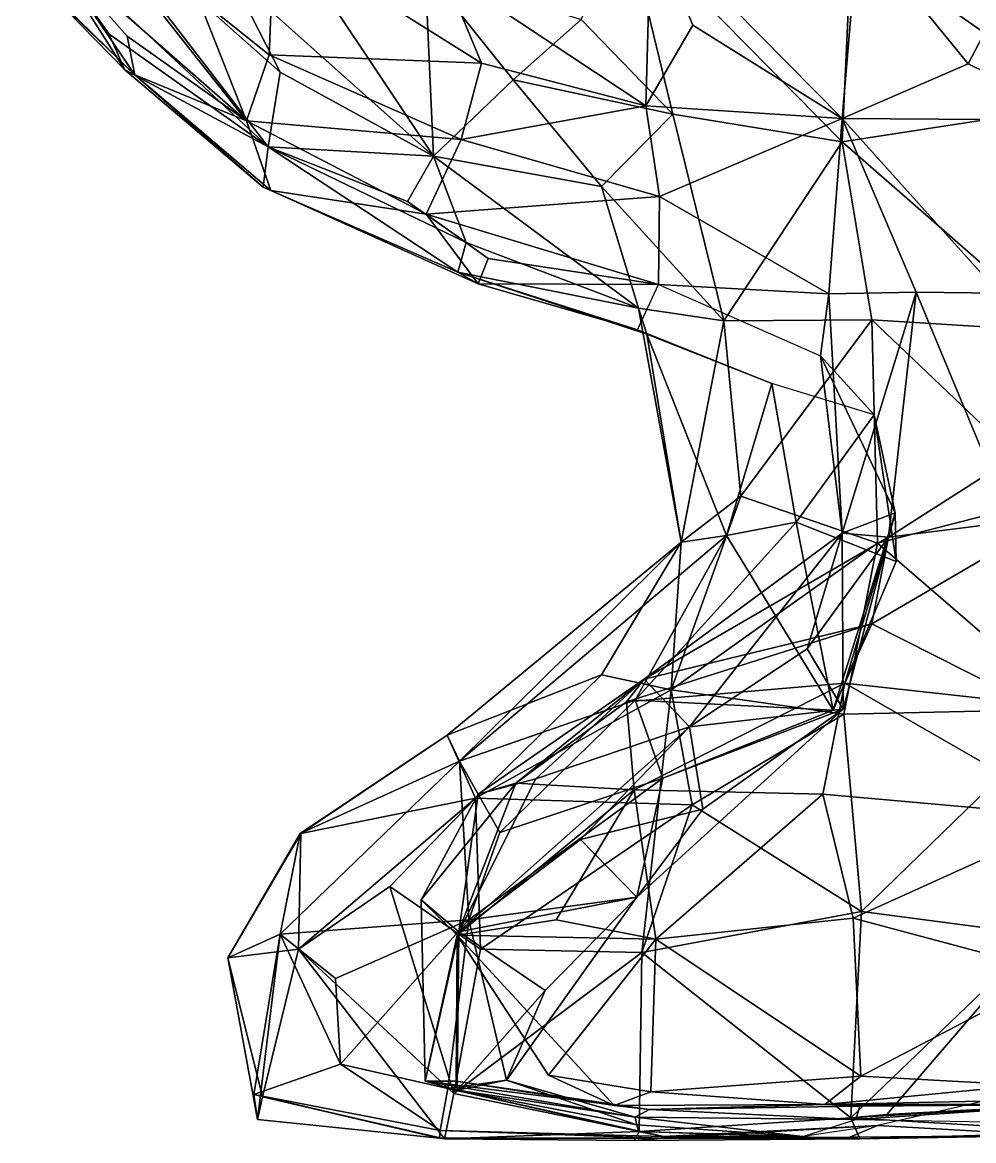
# Model space of a CAD drawing. Header units: metres. Extents: x -3.71 to 2.4, y 1.32 to 7.28.
# Drawn here: x -3.049 to -1.915, y 1.316 to 2.649 of the extents above; entities that cross this region are included whole.
import ezdxf

# ---------------------------------------------------------------- set-up
doc = ezdxf.new("R2010")
doc.units = ezdxf.units.M

msp = doc.modelspace()

# ---------------------------------------------------------------- linework, layer by layer
for points in [[(-2.756, 2.5, 0.147), (-3.032, 2.758, 0.125), (-3.002, 2.82, -0.116)], [(-2.742, 2.589, -0.078), (-3.002, 2.82, -0.116), (-2.801, 2.705, -0.154)], [(-2.742, 2.589, -0.078), (-2.756, 2.5, 0.147), (-3.002, 2.82, -0.116)], [(-2.782, 2.531, 0.826), (-2.99, 2.795, 1.046), (-3.018, 2.738, 0.819)], [(-2.782, 2.531, 0.826), (-2.84, 2.678, 1.054), (-2.99, 2.795, 1.046)], [(-2.061, 2.747, -0.575), (-1.777, 2.776, -0.648), (-1.781, 2.551, -0.55)], [(-2.747, 2.771, -0.318), (-2.559, 2.489, -0.115), (-2.801, 2.705, -0.154)], [(-2.559, 2.489, -0.115), (-2.747, 2.771, -0.318), (-2.569, 2.711, -0.391)], [(-2.306, 2.549, 1.274), (-2.3, 2.765, 1.513), (-2.547, 2.709, 1.371)], [(-2.383, 2.652, -0.426), (-2.329, 2.767, -0.58), (-2.274, 2.539, -0.307)], [(-2.329, 2.767, -0.58), (-2.061, 2.747, -0.575), (-2.072, 2.506, -0.399)], [(-2.274, 2.539, -0.307), (-2.329, 2.767, -0.58), (-2.072, 2.506, -0.399)], [(-2.306, 2.549, 1.274), (-2.25, 2.645, 1.424), (-2.3, 2.765, 1.513)], [(-2.072, 2.534, 1.341), (-2.053, 2.76, 1.534), (-2.3, 2.765, 1.513)], [(-2.25, 2.645, 1.424), (-2.072, 2.534, 1.341), (-2.3, 2.765, 1.513)], [(-1.922, 2.599, 1.472), (-2.053, 2.76, 1.534), (-2.072, 2.534, 1.341)], [(-1.839, 2.758, 1.597), (-2.053, 2.76, 1.534), (-1.922, 2.599, 1.472)], [(-2.927, 2.592, 0.328), (-3.049, 2.717, 0.379), (-3.032, 2.758, 0.125)], [(-2.946, 2.635, 0.178), (-2.927, 2.592, 0.328), (-3.032, 2.758, 0.125)], [(-3.032, 2.758, 0.125), (-2.756, 2.5, 0.147), (-2.946, 2.635, 0.178)], [(-2.755, 2.61, 1.02), (-2.749, 2.755, 1.285), (-2.84, 2.678, 1.054)], [(-2.755, 2.61, 1.02), (-2.502, 2.6, 1.255), (-2.749, 2.755, 1.285)], [(-2.502, 2.6, 1.255), (-2.547, 2.709, 1.371), (-2.749, 2.755, 1.285)], [(-2.072, 2.506, -0.399), (-2.061, 2.747, -0.575), (-1.781, 2.551, -0.55)], [(-1.785, 2.532, 1.54), (-1.839, 2.758, 1.597), (-1.922, 2.599, 1.472)], [(-2.915, 2.586, 0.57), (-3.018, 2.738, 0.819), (-3.032, 2.699, 0.582)], [(-2.915, 2.586, 0.57), (-2.924, 2.632, 0.75), (-3.018, 2.738, 0.819)], [(-2.924, 2.632, 0.75), (-2.782, 2.531, 0.826), (-3.018, 2.738, 0.819)], [(-2.927, 2.592, 0.328), (-2.915, 2.586, 0.57), (-3.049, 2.717, 0.379)], [(-3.049, 2.717, 0.379), (-2.915, 2.586, 0.57), (-3.032, 2.699, 0.582)], [(-2.742, 2.589, -0.078), (-2.801, 2.705, -0.154), (-2.559, 2.489, -0.115)], [(-2.569, 2.711, -0.391), (-2.383, 2.652, -0.426), (-2.464, 2.58, -0.292)], [(-2.559, 2.489, -0.115), (-2.569, 2.711, -0.391), (-2.464, 2.58, -0.292)], [(-2.502, 2.6, 1.255), (-2.306, 2.549, 1.274), (-2.547, 2.709, 1.371)], [(-2.782, 2.531, 0.826), (-2.755, 2.61, 1.02), (-2.84, 2.678, 1.054)], [(-2.464, 2.58, -0.292), (-2.383, 2.652, -0.426), (-2.274, 2.539, -0.307)], [(-2.306, 2.549, 1.274), (-2.072, 2.534, 1.341), (-2.25, 2.645, 1.424)], [(-2.756, 2.5, 0.147), (-2.927, 2.592, 0.328), (-2.946, 2.635, 0.178)], [(-2.915, 2.586, 0.57), (-2.782, 2.531, 0.826), (-2.924, 2.632, 0.75)], [(-2.782, 2.531, 0.826), (-2.526, 2.509, 1.058), (-2.755, 2.61, 1.02)], [(-2.526, 2.509, 1.058), (-2.502, 2.6, 1.255), (-2.755, 2.61, 1.02)], [(-2.306, 2.549, 1.274), (-2.502, 2.6, 1.255), (-2.526, 2.509, 1.058)], [(-2.072, 2.534, 1.341), (-1.785, 2.532, 1.54), (-1.922, 2.599, 1.472)], [(-2.756, 2.5, 0.147), (-2.762, 2.452, 0.34), (-2.927, 2.592, 0.328)], [(-2.927, 2.592, 0.328), (-2.762, 2.452, 0.34), (-2.915, 2.586, 0.57)], [(-2.762, 2.452, 0.34), (-2.753, 2.448, 0.598), (-2.915, 2.586, 0.57)], [(-2.753, 2.448, 0.598), (-2.782, 2.531, 0.826), (-2.915, 2.586, 0.57)], [(-2.559, 2.489, -0.115), (-2.756, 2.5, 0.147), (-2.742, 2.589, -0.078)], [(-2.559, 2.489, -0.115), (-2.464, 2.58, -0.292), (-2.359, 2.453, -0.169)], [(-2.464, 2.58, -0.292), (-2.274, 2.539, -0.307), (-2.359, 2.453, -0.169)], [(-2.29, 2.441, 1.067), (-2.306, 2.549, 1.274), (-2.526, 2.509, 1.058)], [(-2.072, 2.534, 1.341), (-2.306, 2.549, 1.274), (-2.29, 2.441, 1.067)], [(-2.072, 2.506, -0.399), (-1.781, 2.551, -0.55), (-1.813, 2.28, -0.453)], [(-2.359, 2.453, -0.169), (-2.274, 2.539, -0.307), (-2.213, 2.293, -0.122)], [(-2.29, 2.441, 1.067), (-2.088, 2.325, 1.051), (-2.072, 2.534, 1.341)], [(-2.213, 2.293, -0.122), (-2.274, 2.539, -0.307), (-2.072, 2.506, -0.399)], [(-2.072, 2.534, 1.341), (-2.088, 2.325, 1.051), (-1.984, 2.327, 1.287)], [(-1.885, 2.326, 1.43), (-1.785, 2.532, 1.54), (-2.072, 2.534, 1.341)], [(-1.984, 2.327, 1.287), (-1.885, 2.326, 1.43), (-2.072, 2.534, 1.341)], [(-2.753, 2.448, 0.598), (-2.568, 2.42, 0.832), (-2.782, 2.531, 0.826)], [(-2.568, 2.42, 0.832), (-2.526, 2.509, 1.058), (-2.782, 2.531, 0.826)], [(-2.29, 2.441, 1.067), (-2.526, 2.509, 1.058), (-2.568, 2.42, 0.832)], [(-2.213, 2.293, -0.122), (-2.072, 2.506, -0.399), (-2.037, 2.294, -0.353)], [(-2.037, 2.294, -0.353), (-2.072, 2.506, -0.399), (-1.813, 2.28, -0.453)], [(-2.756, 2.5, 0.147), (-2.53, 2.351, 0.366), (-2.762, 2.452, 0.34)], [(-2.559, 2.489, -0.115), (-2.59, 2.435, 0.074), (-2.756, 2.5, 0.147)], [(-2.59, 2.435, 0.074), (-2.52, 2.386, 0.142), (-2.756, 2.5, 0.147)], [(-2.52, 2.386, 0.142), (-2.53, 2.351, 0.366), (-2.756, 2.5, 0.147)], [(-2.559, 2.489, -0.115), (-2.52, 2.386, 0.142), (-2.59, 2.435, 0.074)], [(-2.359, 2.453, -0.169), (-2.315, 2.308, 0.109), (-2.559, 2.489, -0.115)], [(-2.559, 2.489, -0.115), (-2.315, 2.308, 0.109), (-2.52, 2.386, 0.142)], [(-2.762, 2.452, 0.34), (-2.53, 2.351, 0.366), (-2.753, 2.448, 0.598)], [(-2.213, 2.293, -0.122), (-2.315, 2.308, 0.109), (-2.359, 2.453, -0.169)], [(-2.53, 2.351, 0.366), (-2.506, 2.337, 0.586), (-2.753, 2.448, 0.598)], [(-2.506, 2.337, 0.586), (-2.568, 2.42, 0.832), (-2.753, 2.448, 0.598)], [(-2.29, 2.441, 1.067), (-2.568, 2.42, 0.832), (-2.291, 2.336, 0.83)], [(-2.088, 2.325, 1.051), (-2.29, 2.441, 1.067), (-2.291, 2.336, 0.83)], [(-2.506, 2.337, 0.586), (-2.494, 2.367, 0.751), (-2.568, 2.42, 0.832)], [(-2.291, 2.336, 0.83), (-2.568, 2.42, 0.832), (-2.494, 2.367, 0.751)], [(-2.52, 2.386, 0.142), (-2.315, 2.308, 0.109), (-2.53, 2.351, 0.366)], [(-2.291, 2.336, 0.83), (-2.494, 2.367, 0.751), (-2.506, 2.337, 0.586)], [(-2.315, 2.308, 0.109), (-2.305, 2.277, 0.338), (-2.53, 2.351, 0.366)], [(-2.305, 2.277, 0.338), (-2.316, 2.282, 0.573), (-2.53, 2.351, 0.366)], [(-2.53, 2.351, 0.366), (-2.316, 2.282, 0.573), (-2.506, 2.337, 0.586)], [(-2.506, 2.337, 0.586), (-2.316, 2.282, 0.573), (-2.291, 2.336, 0.83)], [(-2.088, 2.325, 1.051), (-2.291, 2.336, 0.83), (-2.098, 2.251, 0.814)], [(-2.072, 2.04, 1.064), (-2.088, 2.325, 1.051), (-2.098, 2.251, 0.814)], [(-1.984, 2.327, 1.287), (-2.088, 2.325, 1.051), (-2.072, 2.04, 1.064)], [(-2.017, 2.035, 1.318), (-1.984, 2.327, 1.287), (-2.072, 2.04, 1.064)], [(-2.017, 2.035, 1.318), (-1.895, 2.113, 1.426), (-1.984, 2.327, 1.287)], [(-1.895, 2.113, 1.426), (-1.885, 2.326, 1.43), (-1.984, 2.327, 1.287)], [(-2.305, 2.277, 0.338), (-2.315, 2.308, 0.109), (-2.264, 2.029, 0.126)], [(-2.264, 2.029, 0.126), (-2.315, 2.308, 0.109), (-2.213, 2.293, -0.122)], [(-2.193, 2.084, -0.106), (-2.264, 2.029, 0.126), (-2.213, 2.293, -0.122)], [(-2.193, 2.084, -0.106), (-2.213, 2.293, -0.122), (-2.037, 2.294, -0.353)], [(-2.03, 2.028, -0.296), (-2.193, 2.084, -0.106), (-2.037, 2.294, -0.353)], [(-2.037, 2.294, -0.353), (-1.813, 2.28, -0.453), (-1.815, 2.083, -0.4)], [(-2.03, 2.028, -0.296), (-2.037, 2.294, -0.353), (-1.815, 2.083, -0.4)], [(-2.305, 2.277, 0.338), (-2.156, 2.218, 0.422), (-2.316, 2.282, 0.573)], [(-2.21, 2.037, 0.329), (-2.305, 2.277, 0.338), (-2.264, 2.029, 0.126)], [(-2.156, 2.218, 0.422), (-2.305, 2.277, 0.338), (-2.21, 2.037, 0.329)], [(-2.034, 2.181, 0.587), (-2.009, 2.064, 0.8), (-2.098, 2.251, 0.814)], [(-2.072, 2.04, 1.064), (-2.098, 2.251, 0.814), (-2.009, 2.064, 0.8)], [(-2.127, 2.053, 0.436), (-2.156, 2.218, 0.422), (-2.21, 2.037, 0.329)], [(-2.034, 2.181, 0.587), (-2.156, 2.218, 0.422), (-2.127, 2.053, 0.436)], [(-2.008, 2.006, 0.594), (-2.034, 2.181, 0.587), (-2.127, 2.053, 0.436)], [(-2.008, 2.006, 0.594), (-2.009, 2.064, 0.8), (-2.034, 2.181, 0.587)], [(-2.017, 2.035, 1.318), (-1.817, 2.06, 1.496), (-1.895, 2.113, 1.426)], [(-2.264, 2.029, 0.126), (-2.193, 2.084, -0.106), (-2.276, 1.853, -0.129)], [(-2.193, 2.084, -0.106), (-2.03, 2.028, -0.296), (-2.276, 1.853, -0.129)], [(-2.03, 2.028, -0.296), (-1.815, 2.083, -0.4), (-1.801, 1.83, -0.416)], [(-2.127, 2.053, 0.436), (-2.21, 2.037, 0.329), (-2.319, 1.841, 0.39)], [(-2.21, 2.037, 0.329), (-2.127, 2.053, 0.436), (-2.319, 1.841, 0.39)], [(-2.21, 2.037, 0.329), (-2.083, 1.829, 0.622), (-2.127, 2.053, 0.436)], [(-2.083, 1.829, 0.622), (-2.008, 2.006, 0.594), (-2.127, 2.053, 0.436)], [(-2.009, 2.064, 0.8), (-2.008, 2.006, 0.594), (-2.083, 1.829, 0.622)], [(-2.071, 1.83, 0.815), (-2.009, 2.064, 0.8), (-2.083, 1.829, 0.622)], [(-2.072, 2.04, 1.064), (-2.009, 2.064, 0.8), (-2.071, 1.83, 0.815)], [(-1.817, 2.06, 1.496), (-2.017, 2.035, 1.318), (-2.037, 1.932, 1.462)], [(-1.849, 1.837, 1.607), (-1.817, 2.06, 1.496), (-2.037, 1.932, 1.462)], [(-2.308, 1.866, 1.327), (-2.072, 2.04, 1.064), (-2.254, 1.809, 1.059)], [(-2.017, 2.035, 1.318), (-2.072, 2.04, 1.064), (-2.308, 1.866, 1.327)], [(-2.072, 2.04, 1.064), (-2.114, 1.902, 1.043), (-2.254, 1.809, 1.059)], [(-2.017, 2.035, 1.318), (-2.072, 2.04, 1.064), (-2.114, 1.902, 1.043)], [(-2.114, 1.902, 1.043), (-2.072, 2.04, 1.064), (-2.071, 1.83, 0.815)], [(-2.072, 2.04, 1.064), (-2.017, 2.035, 1.318), (-2.114, 1.902, 1.043)], [(-2.543, 1.799, 0.123), (-2.264, 2.029, 0.126), (-2.359, 1.871, 0.105)], [(-2.543, 1.799, 0.123), (-2.528, 1.768, 0.352), (-2.264, 2.029, 0.126)], [(-2.543, 1.799, 0.123), (-2.264, 2.029, 0.126), (-2.359, 1.871, 0.105)], [(-2.359, 1.871, 0.105), (-2.264, 2.029, 0.126), (-2.543, 1.799, 0.123)], [(-2.528, 1.768, 0.352), (-2.21, 2.037, 0.329), (-2.264, 2.029, 0.126)], [(-2.21, 2.037, 0.329), (-2.528, 1.768, 0.352), (-2.319, 1.841, 0.39)], [(-2.359, 1.871, 0.105), (-2.264, 2.029, 0.126), (-2.276, 1.853, -0.129)], [(-2.083, 1.829, 0.622), (-2.21, 2.037, 0.329), (-2.319, 1.841, 0.39)], [(-2.037, 1.932, 1.462), (-2.017, 2.035, 1.318), (-2.308, 1.866, 1.327)], [(-2.276, 1.853, -0.129), (-2.03, 2.028, -0.296), (-2.07, 1.824, -0.305)], [(-1.801, 1.83, -0.416), (-2.07, 1.824, -0.305), (-2.03, 2.028, -0.296)], [(-2.037, 1.932, 1.462), (-2.017, 2.035, 1.318), (-2.069, 1.861, 1.594)], [(-2.017, 2.035, 1.318), (-2.037, 1.932, 1.462), (-2.069, 1.861, 1.594)], [(-2.329, 1.839, 1.558), (-2.069, 1.861, 1.594), (-2.037, 1.932, 1.462)], [(-2.308, 1.866, 1.327), (-2.329, 1.839, 1.558), (-2.037, 1.932, 1.462)], [(-1.849, 1.837, 1.607), (-2.037, 1.932, 1.462), (-2.069, 1.861, 1.594)], [(-2.114, 1.902, 1.043), (-2.071, 1.83, 0.815), (-2.254, 1.809, 1.059)], [(-2.543, 1.799, 0.123), (-2.359, 1.871, 0.105), (-2.509, 1.724, -0.104)], [(-2.359, 1.871, 0.105), (-2.276, 1.853, -0.129), (-2.509, 1.724, -0.104)], [(-2.506, 1.729, 1.269), (-2.308, 1.866, 1.327), (-2.437, 1.747, 1.129)], [(-2.506, 1.729, 1.269), (-2.461, 1.742, 1.53), (-2.308, 1.866, 1.327)], [(-2.461, 1.742, 1.53), (-2.329, 1.839, 1.558), (-2.308, 1.866, 1.327)], [(-2.308, 1.866, 1.327), (-2.254, 1.809, 1.059), (-2.437, 1.747, 1.129)], [(-2.276, 1.853, -0.129), (-2.251, 1.716, -0.283), (-2.509, 1.724, -0.104)], [(-2.069, 1.861, 1.594), (-2.329, 1.839, 1.558), (-2.32, 1.734, 1.71)], [(-2.095, 1.729, 1.758), (-2.069, 1.861, 1.594), (-2.32, 1.734, 1.71)], [(-2.251, 1.716, -0.283), (-2.311, 1.54, -0.354), (-2.276, 1.853, -0.129)], [(-2.276, 1.853, -0.129), (-2.311, 1.54, -0.354), (-2.251, 1.716, -0.283)], [(-2.251, 1.716, -0.283), (-2.276, 1.853, -0.129), (-2.07, 1.824, -0.305)], [(-2.069, 1.861, 1.594), (-2.095, 1.729, 1.758), (-1.792, 1.702, 1.701)], [(-1.792, 1.702, 1.701), (-1.849, 1.837, 1.607), (-2.069, 1.861, 1.594)], [(-2.48, 1.683, 0.524), (-2.319, 1.841, 0.39), (-2.528, 1.768, 0.352)], [(-2.48, 1.683, 0.524), (-2.286, 1.748, 0.565), (-2.319, 1.841, 0.39)], [(-2.32, 1.734, 1.71), (-2.329, 1.839, 1.558), (-2.461, 1.742, 1.53)], [(-2.083, 1.829, 0.622), (-2.319, 1.841, 0.39), (-2.286, 1.748, 0.565)], [(-2.238, 1.711, 0.884), (-2.071, 1.83, 0.815), (-2.317, 1.606, 0.796)], [(-2.317, 1.606, 0.796), (-2.071, 1.83, 0.815), (-2.286, 1.748, 0.565)], [(-2.286, 1.748, 0.565), (-2.071, 1.83, 0.815), (-2.083, 1.829, 0.622)], [(-2.254, 1.809, 1.059), (-2.071, 1.83, 0.815), (-2.238, 1.711, 0.884)], [(-2.049, 1.589, -0.423), (-2.07, 1.824, -0.305), (-1.801, 1.83, -0.416)], [(-1.801, 1.83, -0.416), (-1.835, 1.561, -0.557), (-2.049, 1.589, -0.423)], [(-2.049, 1.589, -0.423), (-2.251, 1.716, -0.283), (-2.07, 1.824, -0.305)], [(-2.543, 1.799, 0.123), (-2.717, 1.682, 0.117), (-2.718, 1.682, 0.291)], [(-2.718, 1.682, 0.291), (-2.528, 1.768, 0.352), (-2.543, 1.799, 0.123)], [(-2.717, 1.682, 0.117), (-2.543, 1.799, 0.123), (-2.509, 1.724, -0.104)], [(-2.529, 1.565, 1.054), (-2.254, 1.809, 1.059), (-2.384, 1.675, 0.972)], [(-2.437, 1.747, 1.129), (-2.254, 1.809, 1.059), (-2.529, 1.565, 1.054)], [(-2.384, 1.675, 0.972), (-2.254, 1.809, 1.059), (-2.238, 1.711, 0.884)], [(-2.742, 1.562, 0.362), (-2.528, 1.768, 0.352), (-2.718, 1.682, 0.291)], [(-2.517, 1.579, 0.595), (-2.528, 1.768, 0.352), (-2.742, 1.562, 0.362)], [(-2.517, 1.579, 0.595), (-2.48, 1.683, 0.524), (-2.528, 1.768, 0.352)], [(-2.506, 1.729, 1.269), (-2.437, 1.747, 1.129), (-2.529, 1.565, 1.054)], [(-2.517, 1.579, 0.595), (-2.286, 1.748, 0.565), (-2.48, 1.683, 0.524)], [(-2.517, 1.579, 0.595), (-2.317, 1.606, 0.796), (-2.286, 1.748, 0.565)], [(-2.531, 1.561, 1.56), (-2.461, 1.742, 1.53), (-2.574, 1.603, 1.273)], [(-2.461, 1.742, 1.53), (-2.506, 1.729, 1.269), (-2.574, 1.603, 1.273)], [(-2.32, 1.734, 1.71), (-2.461, 1.742, 1.53), (-2.531, 1.561, 1.56)], [(-2.531, 1.561, 1.56), (-2.413, 1.579, 1.727), (-2.32, 1.734, 1.71)], [(-2.413, 1.579, 1.727), (-2.294, 1.556, 1.802), (-2.32, 1.734, 1.71)], [(-2.095, 1.729, 1.758), (-2.32, 1.734, 1.71), (-2.294, 1.556, 1.802)], [(-2.611, 1.619, -0.174), (-2.72, 1.544, -0.072), (-2.509, 1.724, -0.104)], [(-2.717, 1.682, 0.117), (-2.509, 1.724, -0.104), (-2.72, 1.544, -0.072)], [(-2.611, 1.619, -0.174), (-2.509, 1.724, -0.104), (-2.503, 1.544, -0.283)], [(-2.574, 1.603, 1.273), (-2.506, 1.729, 1.269), (-2.529, 1.565, 1.054)], [(-2.251, 1.716, -0.283), (-2.503, 1.544, -0.283), (-2.509, 1.724, -0.104)], [(-2.059, 1.581, 1.82), (-2.095, 1.729, 1.758), (-2.294, 1.556, 1.802)], [(-2.095, 1.729, 1.758), (-2.059, 1.581, 1.82), (-1.792, 1.702, 1.701)], [(-2.251, 1.716, -0.283), (-2.311, 1.54, -0.354), (-2.503, 1.544, -0.283)], [(-2.384, 1.675, 0.972), (-2.238, 1.711, 0.884), (-2.317, 1.606, 0.796)], [(-2.049, 1.589, -0.423), (-2.311, 1.54, -0.354), (-2.251, 1.716, -0.283)], [(-2.059, 1.581, 1.82), (-1.815, 1.516, 1.759), (-1.792, 1.702, 1.701)], [(-2.718, 1.682, 0.291), (-2.717, 1.682, 0.117), (-2.804, 1.534, 0.109)], [(-2.742, 1.562, 0.362), (-2.718, 1.682, 0.291), (-2.804, 1.534, 0.109)], [(-2.804, 1.534, 0.109), (-2.717, 1.682, 0.117), (-2.72, 1.544, -0.072)], [(-2.529, 1.565, 1.054), (-2.384, 1.675, 0.972), (-2.317, 1.606, 0.796)], [(-2.535, 1.372, -0.305), (-2.72, 1.544, -0.072), (-2.611, 1.619, -0.174)], [(-2.535, 1.372, -0.305), (-2.611, 1.619, -0.174), (-2.503, 1.544, -0.283)], [(-2.569, 1.387, 1.277), (-2.574, 1.603, 1.273), (-2.529, 1.565, 1.054)], [(-2.531, 1.561, 1.56), (-2.574, 1.603, 1.273), (-2.569, 1.387, 1.277)], [(-2.426, 1.495, 0.864), (-2.529, 1.565, 1.054), (-2.317, 1.606, 0.796)], [(-2.317, 1.606, 0.796), (-2.517, 1.579, 0.595), (-2.472, 1.388, 0.792)], [(-2.426, 1.495, 0.864), (-2.317, 1.606, 0.796), (-2.472, 1.388, 0.792)], [(-2.049, 1.589, -0.423), (-2.062, 1.343, -0.392), (-2.311, 1.54, -0.354)], [(-2.049, 1.589, -0.423), (-1.835, 1.561, -0.557), (-2.062, 1.343, -0.392)], [(-2.676, 1.509, 0.488), (-2.517, 1.579, 0.595), (-2.742, 1.562, 0.362)], [(-2.517, 1.579, 0.595), (-2.676, 1.509, 0.488), (-2.67, 1.407, 0.526)], [(-2.67, 1.407, 0.526), (-2.542, 1.378, 0.598), (-2.517, 1.579, 0.595)], [(-2.472, 1.388, 0.792), (-2.517, 1.579, 0.595), (-2.542, 1.378, 0.598)], [(-2.294, 1.556, 1.802), (-2.413, 1.579, 1.727), (-2.531, 1.561, 1.56)], [(-2.05, 1.393, 1.769), (-2.059, 1.581, 1.82), (-2.294, 1.556, 1.802)], [(-1.815, 1.516, 1.759), (-2.059, 1.581, 1.82), (-2.05, 1.393, 1.769)], [(-2.742, 1.562, 0.362), (-2.804, 1.534, 0.109), (-2.769, 1.341, 0.113)], [(-2.742, 1.562, 0.362), (-2.769, 1.341, 0.113), (-2.773, 1.371, 0.35)], [(-2.67, 1.407, 0.526), (-2.742, 1.562, 0.362), (-2.773, 1.371, 0.35)], [(-2.676, 1.509, 0.488), (-2.742, 1.562, 0.362), (-2.67, 1.407, 0.526)], [(-2.531, 1.376, 1.042), (-2.569, 1.387, 1.277), (-2.529, 1.565, 1.054)], [(-2.532, 1.387, 1.527), (-2.531, 1.561, 1.56), (-2.569, 1.387, 1.277)], [(-2.532, 1.387, 1.527), (-2.344, 1.358, 1.565), (-2.531, 1.561, 1.56)], [(-2.531, 1.376, 1.042), (-2.529, 1.565, 1.054), (-2.426, 1.495, 0.864)], [(-2.344, 1.358, 1.565), (-2.422, 1.394, 1.728), (-2.531, 1.561, 1.56)], [(-2.422, 1.394, 1.728), (-2.294, 1.556, 1.802), (-2.531, 1.561, 1.56)], [(-2.019, 1.347, -0.508), (-2.062, 1.343, -0.392), (-1.835, 1.561, -0.557)], [(-1.835, 1.561, -0.557), (-1.822, 1.358, -0.603), (-2.019, 1.347, -0.508)], [(-2.3, 1.374, 1.737), (-2.294, 1.556, 1.802), (-2.422, 1.394, 1.728)], [(-2.05, 1.393, 1.769), (-2.294, 1.556, 1.802), (-2.3, 1.374, 1.737)], [(-2.763, 1.368, -0.07), (-2.804, 1.534, 0.109), (-2.72, 1.544, -0.072)], [(-2.769, 1.341, 0.113), (-2.804, 1.534, 0.109), (-2.763, 1.368, -0.07)], [(-2.72, 1.544, -0.072), (-2.546, 1.318, -0.117), (-2.763, 1.368, -0.07)], [(-2.72, 1.544, -0.072), (-2.535, 1.372, -0.305), (-2.546, 1.318, -0.117)], [(-2.311, 1.54, -0.354), (-2.535, 1.372, -0.305), (-2.503, 1.544, -0.283)], [(-2.535, 1.372, -0.305), (-2.503, 1.544, -0.283), (-2.311, 1.54, -0.354)], [(-2.311, 1.54, -0.354), (-2.503, 1.544, -0.283), (-2.535, 1.372, -0.305)], [(-2.311, 1.54, -0.354), (-2.314, 1.327, -0.343), (-2.535, 1.372, -0.305)], [(-2.062, 1.343, -0.392), (-2.314, 1.327, -0.343), (-2.311, 1.54, -0.354)], [(-1.815, 1.516, 1.759), (-2.05, 1.393, 1.769), (-1.854, 1.382, 1.709)], [(-2.531, 1.376, 1.042), (-2.426, 1.495, 0.864), (-2.472, 1.388, 0.792)], [(-2.551, 1.328, 0.348), (-2.67, 1.407, 0.526), (-2.773, 1.371, 0.35)], [(-2.542, 1.378, 0.598), (-2.67, 1.407, 0.526), (-2.551, 1.328, 0.348)], [(-2.319, 1.344, 1.042), (-2.569, 1.387, 1.277), (-2.531, 1.376, 1.042)], [(-2.302, 1.353, 1.305), (-2.569, 1.387, 1.277), (-2.319, 1.344, 1.042)], [(-2.302, 1.353, 1.305), (-2.532, 1.387, 1.527), (-2.569, 1.387, 1.277)], [(-2.317, 1.335, 0.806), (-2.472, 1.388, 0.792), (-2.542, 1.378, 0.598)], [(-2.344, 1.358, 1.565), (-2.532, 1.387, 1.527), (-2.302, 1.353, 1.305)], [(-2.319, 1.344, 1.042), (-2.531, 1.376, 1.042), (-2.472, 1.388, 0.792)], [(-2.317, 1.335, 0.806), (-2.319, 1.344, 1.042), (-2.472, 1.388, 0.792)], [(-2.3, 1.374, 1.737), (-2.422, 1.394, 1.728), (-2.344, 1.358, 1.565)], [(-2.05, 1.393, 1.769), (-2.3, 1.374, 1.737), (-2.093, 1.359, 1.542)], [(-1.854, 1.382, 1.709), (-2.05, 1.393, 1.769), (-2.093, 1.359, 1.542)], [(-1.791, 1.389, 0.317), (-2.03, 1.334, 0.322), (-1.82, 1.322, 0.105)], [(-2.285, 1.321, 0.361), (-2.542, 1.378, 0.598), (-2.551, 1.328, 0.348)], [(-2.315, 1.327, 0.576), (-2.542, 1.378, 0.598), (-2.285, 1.321, 0.361)], [(-2.315, 1.327, 0.576), (-2.317, 1.335, 0.806), (-2.542, 1.378, 0.598)], [(-2.093, 1.359, 1.542), (-2.3, 1.374, 1.737), (-2.344, 1.358, 1.565)], [(-1.776, 1.366, 1.561), (-1.854, 1.382, 1.709), (-2.093, 1.359, 1.542)], [(-2.552, 1.319, 0.119), (-2.773, 1.371, 0.35), (-2.769, 1.341, 0.113)], [(-2.551, 1.328, 0.348), (-2.773, 1.371, 0.35), (-2.552, 1.319, 0.119)], [(-2.552, 1.319, 0.119), (-2.769, 1.341, 0.113), (-2.763, 1.368, -0.07)], [(-2.546, 1.318, -0.117), (-2.552, 1.319, 0.119), (-2.763, 1.368, -0.07)], [(-2.314, 1.327, -0.343), (-2.546, 1.318, -0.117), (-2.535, 1.372, -0.305)], [(-1.792, 1.359, 1.286), (-1.776, 1.366, 1.561), (-2.093, 1.359, 1.542)], [(-2.093, 1.359, 1.542), (-2.344, 1.358, 1.565), (-2.302, 1.353, 1.305)], [(-2.056, 1.341, 1.059), (-2.302, 1.353, 1.305), (-2.319, 1.344, 1.042)], [(-2.093, 1.359, 1.542), (-2.302, 1.353, 1.305), (-2.051, 1.357, 1.286)], [(-2.051, 1.357, 1.286), (-2.302, 1.353, 1.305), (-2.056, 1.341, 1.059)], [(-1.792, 1.359, 1.286), (-2.093, 1.359, 1.542), (-2.051, 1.357, 1.286)], [(-1.822, 1.358, -0.603), (-2.062, 1.343, -0.392), (-2.019, 1.347, -0.508)], [(-1.776, 1.326, -0.334), (-2.062, 1.343, -0.392), (-1.822, 1.358, -0.603)], [(-1.792, 1.359, 1.286), (-2.051, 1.357, 1.286), (-2.056, 1.341, 1.059)], [(-1.763, 1.336, 1.08), (-1.792, 1.359, 1.286), (-2.056, 1.341, 1.059)], [(-2.119, 1.321, 0.829), (-2.319, 1.344, 1.042), (-2.317, 1.335, 0.806)], [(-2.056, 1.341, 1.059), (-2.319, 1.344, 1.042), (-2.119, 1.321, 0.829)], [(-2.119, 1.321, 0.549), (-2.317, 1.335, 0.806), (-2.315, 1.327, 0.576)], [(-2.119, 1.321, 0.829), (-2.317, 1.335, 0.806), (-2.119, 1.321, 0.549)], [(-2.062, 1.343, -0.392), (-2.051, 1.318, -0.125), (-2.314, 1.327, -0.343)], [(-2.03, 1.334, 0.322), (-2.285, 1.321, 0.361), (-2.288, 1.319, 0.107)], [(-2.063, 1.32, 0.129), (-2.03, 1.334, 0.322), (-2.288, 1.319, 0.107)], [(-2.03, 1.334, 0.322), (-2.119, 1.321, 0.549), (-2.285, 1.321, 0.361)], [(-1.82, 1.322, 0.105), (-2.03, 1.334, 0.322), (-2.063, 1.32, 0.129)], [(-1.776, 1.326, -0.334), (-2.051, 1.318, -0.125), (-2.062, 1.343, -0.392)], [(-2.288, 1.319, 0.107), (-2.551, 1.328, 0.348), (-2.552, 1.319, 0.119)], [(-2.285, 1.321, 0.361), (-2.551, 1.328, 0.348), (-2.288, 1.319, 0.107)], [(-2.32, 1.316, -0.115), (-2.546, 1.318, -0.117), (-2.314, 1.327, -0.343)], [(-2.051, 1.318, -0.125), (-2.32, 1.316, -0.115), (-2.314, 1.327, -0.343)], [(-2.119, 1.321, 0.549), (-2.315, 1.327, 0.576), (-2.285, 1.321, 0.361)], [(-2.063, 1.32, 0.129), (-2.288, 1.319, 0.107), (-2.051, 1.318, -0.125)], [(-1.82, 1.322, 0.105), (-2.063, 1.32, 0.129), (-2.051, 1.318, -0.125)], [(-1.792, 1.325, -0.089), (-2.051, 1.318, -0.125), (-1.776, 1.326, -0.334)], [(-1.792, 1.325, -0.089), (-1.82, 1.322, 0.105), (-2.051, 1.318, -0.125)], [(-2.288, 1.319, 0.107), (-2.552, 1.319, 0.119), (-2.546, 1.318, -0.117)], [(-2.32, 1.316, -0.115), (-2.288, 1.319, 0.107), (-2.546, 1.318, -0.117)], [(-2.051, 1.318, -0.125), (-2.288, 1.319, 0.107), (-2.32, 1.316, -0.115)]]:
    msp.add_3dface(points)

doc.saveas('drawing.dxf')
